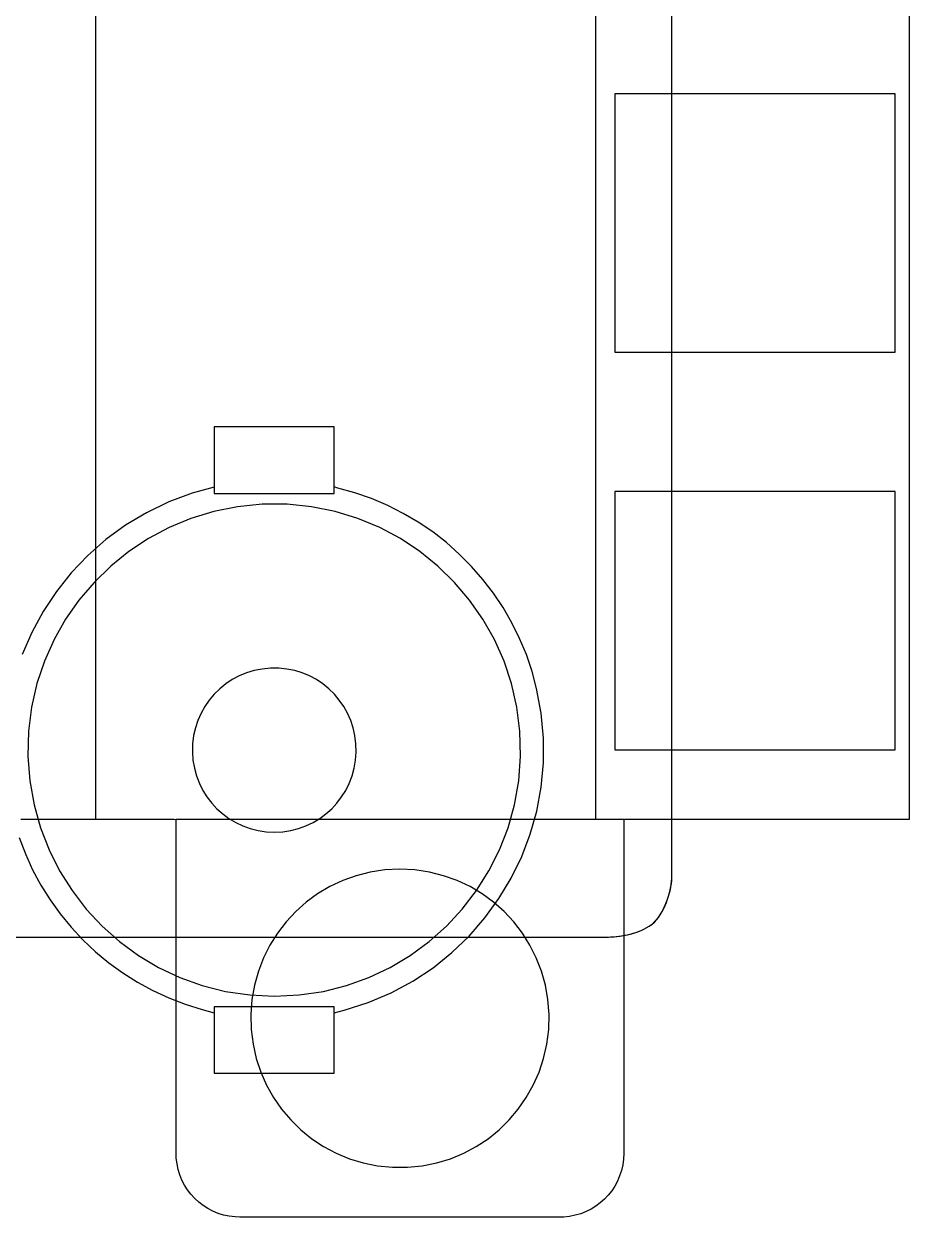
# Model space of a CAD drawing. Extents: x -11 to 35.7, y -8.8 to 26.3.
# Drawn here: x 20.886 to 21.331, y 8.602 to 9.202 of the extents above; entities that cross this region are included whole.
import ezdxf

# ---------------------------------------------------------------- set-up
doc = ezdxf.new("R2010")
doc.units = 0
doc.header["$MEASUREMENT"] = 0
for name, color, linetype in [('3_01___1__10-100BASE_T__A', 7, 'CONTINUOUS'), ('3_02___1__10-100BASE_T__EI', 7, 'CONTINUOUS'), ('3_03___1__100BASE_FX_MM_LC', 7, 'CONTINUOUS'), ('3_04___1__100BASE_FX_MM_LC', 7, 'CONTINUOUS'), ('3_05___2__10-100BASE_T__EI', 7, 'CONTINUOUS'), ('3_06___2__100BASE_FX_MM_LC', 7, 'CONTINUOUS'), ('3_07___1__10-100BASE_T___1', 7, 'CONTINUOUS'), ('3_08___1__10-100BASE_T___1', 7, 'CONTINUOUS'), ('3_09___2__10-100BASE_T___1', 7, 'CONTINUOUS'), ('3_10___2__100BASE_FX_MM_LC', 7, 'CONTINUOUS')]:
    doc.layers.add(name, color=color, linetype=linetype)

msp = doc.modelspace()

# ---------------------------------------------------------------- linework, layer by layer
at = {"layer": '3_01___1__10-100BASE_T__A'}
msp.add_lwpolyline([(20.87889, 8.74274), (20.91136, 8.74274), (20.94557, 8.74274), (20.98058, 8.74274), (21.01545, 8.74274), (21.04923, 8.74274), (21.081, 8.74274), (21.10982, 8.74274), (21.13474, 8.74274), (21.15483, 8.74274), (21.16914, 8.74274), (21.17675, 8.74274), (21.17844, 8.74275), (21.17985, 8.74278), (21.18126, 8.74284), (21.18269, 8.74295), (21.18413, 8.74308), (21.18557, 8.74326), (21.18701, 8.74348), (21.18844, 8.74374), (21.18987, 8.74404), (21.19128, 8.74439), (21.19267, 8.74479), (21.19404, 8.74523), (21.19538, 8.74573), (21.19668, 8.74628), (21.19796, 8.74688), (21.19919, 8.74754), (21.20038, 8.74826), (21.20149, 8.74902), (21.20245, 8.74981), (21.2034, 8.75076), (21.20431, 8.75182), (21.20519, 8.75301), (21.20604, 8.75429), (21.20685, 8.75567), (21.20761, 8.75711), (21.20832, 8.75862), (21.20897, 8.76017), (21.20957, 8.76175), (21.2101, 8.76335), (21.21057, 8.76496), (21.21096, 8.76656), (21.21127, 8.76813), (21.21151, 8.76967), (21.21165, 8.77116), (21.21171, 8.77258), (21.21171, 8.78102), (21.21171, 8.80823), (21.21171, 8.85202), (21.21171, 8.90991), (21.21171, 8.97947), (21.21171, 9.05823), (21.21171, 9.14373), (21.21171, 9.23354)], dxfattribs=at)
at = {"layer": '3_02___1__10-100BASE_T__EI'}
for points in [[(20.92202, 9.80191), (20.92202, 8.80191)], [(21.17357, 8.80191), (21.17357, 9.80191)], [(21.33101, 9.23006), (21.33101, 9.14675), (21.33101, 9.06752), (21.33101, 8.99458), (21.33101, 8.93016), (21.33101, 8.87648), (21.33101, 8.83573), (21.33101, 8.81015), (21.33101, 8.80191), (21.3295, 8.80191), (21.32554, 8.80191), (21.31945, 8.80191), (21.31153, 8.80191), (21.30212, 8.80191), (21.29152, 8.80191), (21.28006, 8.80191), (21.26805, 8.80191), (21.25582, 8.80191), (21.24367, 8.80191), (21.23193, 8.80191), (21.22092, 8.80191), (21.21095, 8.80191), (21.20234, 8.80191), (21.19541, 8.80191), (21.19048, 8.80191), (21.18786, 8.80191), (21.18751, 8.80151), (21.18751, 8.79844), (21.18751, 8.79266), (21.18751, 8.78455), (21.18751, 8.77447), (21.18751, 8.76279), (21.18751, 8.7499), (21.18751, 8.73615), (21.18751, 8.72193), (21.18751, 8.7076), (21.18751, 8.69355), (21.18751, 8.68013), (21.18751, 8.66772), (21.18751, 8.6567), (21.18751, 8.64743), (21.18751, 8.64029), (21.18751, 8.63565), (21.18751, 8.63389), (21.18739, 8.63109), (21.18701, 8.62818), (21.18636, 8.62535), (21.18548, 8.62263), (21.18436, 8.62002), (21.18303, 8.61754), (21.18149, 8.6152), (21.17975, 8.613), (21.17783, 8.61096), (21.17575, 8.6091), (21.1735, 8.60743), (21.17111, 8.60595), (21.16859, 8.60468), (21.16594, 8.60364), (21.16319, 8.60282), (21.16034, 8.60226), (21.1574, 8.60196), (21.15531, 8.6019), (21.15273, 8.6019), (21.14749, 8.6019), (21.13998, 8.6019), (21.13054, 8.6019), (21.11952, 8.6019), (21.10729, 8.6019), (21.0942, 8.6019), (21.08061, 8.6019), (21.06688, 8.6019), (21.05336, 8.6019), (21.0404, 8.6019), (21.02838, 8.6019), (21.01763, 8.6019), (21.00852, 8.6019), (21.0014, 8.6019), (20.99664, 8.6019), (20.99459, 8.6019), (20.9921, 8.60199), (20.98918, 8.60235), (20.98634, 8.60296), (20.9836, 8.60381), (20.98098, 8.6049), (20.97848, 8.60621), (20.97611, 8.60773), (20.97389, 8.60944), (20.97183, 8.61133), (20.96995, 8.6134), (20.96825, 8.61562), (20.96675, 8.618), (20.96545, 8.6205), (20.96438, 8.62314), (20.96354, 8.62588), (20.96294, 8.62872), (20.9626, 8.63164), (20.96252, 8.63399), (20.96252, 8.63632), (20.96252, 8.64145), (20.96252, 8.64902), (20.96252, 8.65864), (20.96252, 8.66995), (20.96252, 8.68258), (20.96252, 8.69614), (20.96252, 8.71028), (20.96252, 8.72462), (20.96252, 8.73878), (20.96252, 8.75239), (20.96252, 8.76509), (20.96252, 8.77649), (20.96252, 8.78623), (20.96252, 8.79393), (20.96252, 8.79923), (20.96252, 8.80175), (20.96145, 8.80191), (20.95629, 8.80191), (20.94735, 8.80191), (20.93517, 8.80191), (20.92027, 8.80191), (20.90319, 8.80191), (20.88447, 8.80191)], [(21.32393, 9.03691), (21.32393, 9.1669), (21.18309, 9.1669), (21.18309, 9.03691), (21.32393, 9.03691)], [(21.32393, 8.8369), (21.32393, 8.96689), (21.18309, 8.96689), (21.18309, 8.8369), (21.32393, 8.8369)], [(21.18751, 8.80191), (20.96252, 8.80191)]]:
    msp.add_lwpolyline(points, dxfattribs=at)
msp.add_lwpolyline([(21.07502, 8.7769), (21.06747, 8.77652), (21.06013, 8.77542), (21.05304, 8.77362), (21.04624, 8.77118), (21.03976, 8.76811), (21.03364, 8.76446), (21.02791, 8.76026), (21.02261, 8.75555), (21.01778, 8.75037), (21.01345, 8.74474), (21.00966, 8.73872), (21.00644, 8.73232), (21.00384, 8.7256), (21.00188, 8.71858), (21.0006, 8.7113), (21.00004, 8.7038), (21.00023, 8.69621), (21.00115, 8.68881), (21.00277, 8.68166), (21.00506, 8.67478), (21.00798, 8.66822), (21.01149, 8.662), (21.01555, 8.65618), (21.02014, 8.65077), (21.02521, 8.64582), (21.03072, 8.64136), (21.03665, 8.63743), (21.04296, 8.63406), (21.0496, 8.6313), (21.05655, 8.62918), (21.06377, 8.62772), (21.07122, 8.62698), (21.07882, 8.62698), (21.08627, 8.62772), (21.09349, 8.62918), (21.10044, 8.6313), (21.10708, 8.63406), (21.11339, 8.63743), (21.11932, 8.64136), (21.12483, 8.64582), (21.1299, 8.65077), (21.13449, 8.65618), (21.13855, 8.662), (21.14206, 8.66822), (21.14498, 8.67478), (21.14726, 8.68166), (21.14889, 8.68881), (21.14981, 8.69621), (21.15, 8.7038), (21.14944, 8.7113), (21.14816, 8.71858), (21.1462, 8.7256), (21.14359, 8.73232), (21.14038, 8.73872), (21.13659, 8.74474), (21.13226, 8.75037), (21.12743, 8.75555), (21.12213, 8.76026), (21.1164, 8.76446), (21.11028, 8.76811), (21.1038, 8.77118), (21.097, 8.77362), (21.08991, 8.77542), (21.08257, 8.77652)], close=True, dxfattribs=at)
at = {"layer": '3_03___1__100BASE_FX_MM_LC'}
msp.add_lwpolyline([(20.86963, 8.74274), (20.9014, 8.74274), (20.93518, 8.74274), (20.97005, 8.74274), (21.00506, 8.74274), (21.03927, 8.74274), (21.07174, 8.74274), (21.10154, 8.74274), (21.12773, 8.74274), (21.14936, 8.74274), (21.16551, 8.74274), (21.17523, 8.74274), (21.17802, 8.74274), (21.17942, 8.74277), (21.18084, 8.74282), (21.18226, 8.74291), (21.1837, 8.74304), (21.18514, 8.7432), (21.18658, 8.74341), (21.18802, 8.74365), (21.18944, 8.74394), (21.19086, 8.74428), (21.19225, 8.74466), (21.19363, 8.74509), (21.19498, 8.74557), (21.1963, 8.74611), (21.19758, 8.74669), (21.19882, 8.74734), (21.20003, 8.74804), (21.20118, 8.7488), (21.20217, 8.74956), (21.20312, 8.75046), (21.20404, 8.75149), (21.20493, 8.75264), (21.20579, 8.7539), (21.20661, 8.75525), (21.20738, 8.75667), (21.20811, 8.75816), (21.20878, 8.7597), (21.2094, 8.76128), (21.20995, 8.76287), (21.21043, 8.76448), (21.21085, 8.76608), (21.21119, 8.76766), (21.21145, 8.76921), (21.21162, 8.77072), (21.2117, 8.77216), (21.21171, 8.77645), (21.21171, 8.79822), (21.21171, 8.83729), (21.21171, 8.89121), (21.21171, 8.95752), (21.21171, 9.03378), (21.21171, 9.11752), (21.21171, 9.20629)], dxfattribs=at)
at = {"layer": '3_04___1__100BASE_FX_MM_LC'}
for points in [[(20.92202, 9.80191), (20.92202, 8.80191)], [(21.17357, 8.80191), (21.17357, 9.80191)], [(21.33101, 9.23006), (21.33101, 9.14675), (21.33101, 9.06752), (21.33101, 8.99458), (21.33101, 8.93016), (21.33101, 8.87648), (21.33101, 8.83573), (21.33101, 8.81015), (21.33101, 8.80191), (21.3295, 8.80191), (21.32554, 8.80191), (21.31945, 8.80191), (21.31153, 8.80191), (21.30212, 8.80191), (21.29152, 8.80191), (21.28006, 8.80191), (21.26805, 8.80191), (21.25582, 8.80191), (21.24367, 8.80191), (21.23193, 8.80191), (21.22092, 8.80191), (21.21095, 8.80191), (21.20234, 8.80191), (21.19541, 8.80191), (21.19048, 8.80191), (21.18786, 8.80191), (21.18751, 8.80151), (21.18751, 8.79844), (21.18751, 8.79266), (21.18751, 8.78455), (21.18751, 8.77447), (21.18751, 8.76279), (21.18751, 8.7499), (21.18751, 8.73615), (21.18751, 8.72193), (21.18751, 8.7076), (21.18751, 8.69355), (21.18751, 8.68013), (21.18751, 8.66772), (21.18751, 8.6567), (21.18751, 8.64743), (21.18751, 8.64029), (21.18751, 8.63565), (21.18751, 8.63389), (21.18739, 8.63109), (21.18701, 8.62818), (21.18636, 8.62535), (21.18548, 8.62263), (21.18436, 8.62002), (21.18303, 8.61754), (21.18149, 8.6152), (21.17975, 8.613), (21.17783, 8.61096), (21.17575, 8.6091), (21.1735, 8.60743), (21.17111, 8.60595), (21.16859, 8.60468), (21.16594, 8.60364), (21.16319, 8.60282), (21.16034, 8.60226), (21.1574, 8.60196), (21.15531, 8.6019), (21.15273, 8.6019), (21.14749, 8.6019), (21.13998, 8.6019), (21.13054, 8.6019), (21.11952, 8.6019), (21.10729, 8.6019), (21.0942, 8.6019), (21.08061, 8.6019), (21.06688, 8.6019), (21.05336, 8.6019), (21.0404, 8.6019), (21.02838, 8.6019), (21.01763, 8.6019), (21.00852, 8.6019), (21.0014, 8.6019), (20.99664, 8.6019), (20.99459, 8.6019), (20.9921, 8.60199), (20.98918, 8.60235), (20.98634, 8.60296), (20.9836, 8.60381), (20.98098, 8.6049), (20.97848, 8.60621), (20.97611, 8.60773), (20.97389, 8.60944), (20.97183, 8.61133), (20.96995, 8.6134), (20.96825, 8.61562), (20.96675, 8.618), (20.96545, 8.6205), (20.96438, 8.62314), (20.96354, 8.62588), (20.96294, 8.62872), (20.9626, 8.63164), (20.96252, 8.63399), (20.96252, 8.63632), (20.96252, 8.64145), (20.96252, 8.64902), (20.96252, 8.65864), (20.96252, 8.66995), (20.96252, 8.68258), (20.96252, 8.69614), (20.96252, 8.71028), (20.96252, 8.72462), (20.96252, 8.73878), (20.96252, 8.75239), (20.96252, 8.76509), (20.96252, 8.77649), (20.96252, 8.78623), (20.96252, 8.79393), (20.96252, 8.79923), (20.96252, 8.80175), (20.96145, 8.80191), (20.95629, 8.80191), (20.94735, 8.80191), (20.93517, 8.80191), (20.92027, 8.80191), (20.90319, 8.80191), (20.88447, 8.80191)], [(21.32393, 9.03691), (21.32393, 9.1669), (21.18309, 9.1669), (21.18309, 9.03691), (21.32393, 9.03691)], [(21.32393, 8.8369), (21.32393, 8.96689), (21.18309, 8.96689), (21.18309, 8.8369), (21.32393, 8.8369)], [(21.18751, 8.80191), (20.96252, 8.80191)]]:
    msp.add_lwpolyline(points, dxfattribs=at)
msp.add_lwpolyline([(21.07502, 8.7769), (21.06747, 8.77652), (21.06013, 8.77542), (21.05304, 8.77362), (21.04624, 8.77118), (21.03976, 8.76811), (21.03364, 8.76446), (21.02791, 8.76026), (21.02261, 8.75555), (21.01778, 8.75037), (21.01345, 8.74474), (21.00966, 8.73872), (21.00644, 8.73232), (21.00384, 8.7256), (21.00188, 8.71858), (21.0006, 8.7113), (21.00004, 8.7038), (21.00023, 8.69621), (21.00115, 8.68881), (21.00277, 8.68166), (21.00506, 8.67478), (21.00798, 8.66822), (21.01149, 8.662), (21.01555, 8.65618), (21.02014, 8.65077), (21.02521, 8.64582), (21.03072, 8.64136), (21.03665, 8.63743), (21.04296, 8.63406), (21.0496, 8.6313), (21.05655, 8.62918), (21.06377, 8.62772), (21.07122, 8.62698), (21.07882, 8.62698), (21.08627, 8.62772), (21.09349, 8.62918), (21.10044, 8.6313), (21.10708, 8.63406), (21.11339, 8.63743), (21.11932, 8.64136), (21.12483, 8.64582), (21.1299, 8.65077), (21.13449, 8.65618), (21.13855, 8.662), (21.14206, 8.66822), (21.14498, 8.67478), (21.14726, 8.68166), (21.14889, 8.68881), (21.14981, 8.69621), (21.15, 8.7038), (21.14944, 8.7113), (21.14816, 8.71858), (21.1462, 8.7256), (21.14359, 8.73232), (21.14038, 8.73872), (21.13659, 8.74474), (21.13226, 8.75037), (21.12743, 8.75555), (21.12213, 8.76026), (21.1164, 8.76446), (21.11028, 8.76811), (21.1038, 8.77118), (21.097, 8.77362), (21.08991, 8.77542), (21.08257, 8.77652)], close=True, dxfattribs=at)
at = {"layer": '3_05___2__10-100BASE_T__EI'}
for points in [[(20.92202, 9.80191), (20.92202, 8.80191)], [(21.17357, 8.80191), (21.17357, 9.80191)], [(21.33101, 9.23006), (21.33101, 9.14675), (21.33101, 9.06752), (21.33101, 8.99458), (21.33101, 8.93016), (21.33101, 8.87648), (21.33101, 8.83573), (21.33101, 8.81015), (21.33101, 8.80191), (21.3295, 8.80191), (21.32554, 8.80191), (21.31945, 8.80191), (21.31153, 8.80191), (21.30212, 8.80191), (21.29152, 8.80191), (21.28006, 8.80191), (21.26805, 8.80191), (21.25582, 8.80191), (21.24367, 8.80191), (21.23193, 8.80191), (21.22092, 8.80191), (21.21095, 8.80191), (21.20234, 8.80191), (21.19541, 8.80191), (21.19048, 8.80191), (21.18786, 8.80191), (21.18751, 8.80151), (21.18751, 8.79844), (21.18751, 8.79266), (21.18751, 8.78455), (21.18751, 8.77447), (21.18751, 8.76279), (21.18751, 8.7499), (21.18751, 8.73615), (21.18751, 8.72193), (21.18751, 8.7076), (21.18751, 8.69355), (21.18751, 8.68013), (21.18751, 8.66772), (21.18751, 8.6567), (21.18751, 8.64743), (21.18751, 8.64029), (21.18751, 8.63565), (21.18751, 8.63389), (21.18739, 8.63109), (21.18701, 8.62818), (21.18636, 8.62535), (21.18548, 8.62263), (21.18436, 8.62002), (21.18303, 8.61754), (21.18149, 8.6152), (21.17975, 8.613), (21.17783, 8.61096), (21.17575, 8.6091), (21.1735, 8.60743), (21.17111, 8.60595), (21.16859, 8.60468), (21.16594, 8.60364), (21.16319, 8.60282), (21.16034, 8.60226), (21.1574, 8.60196), (21.15531, 8.6019), (21.15273, 8.6019), (21.14749, 8.6019), (21.13998, 8.6019), (21.13054, 8.6019), (21.11952, 8.6019), (21.10729, 8.6019), (21.0942, 8.6019), (21.08061, 8.6019), (21.06688, 8.6019), (21.05336, 8.6019), (21.0404, 8.6019), (21.02838, 8.6019), (21.01763, 8.6019), (21.00852, 8.6019), (21.0014, 8.6019), (20.99664, 8.6019), (20.99459, 8.6019), (20.9921, 8.60199), (20.98918, 8.60235), (20.98634, 8.60296), (20.9836, 8.60381), (20.98098, 8.6049), (20.97848, 8.60621), (20.97611, 8.60773), (20.97389, 8.60944), (20.97183, 8.61133), (20.96995, 8.6134), (20.96825, 8.61562), (20.96675, 8.618), (20.96545, 8.6205), (20.96438, 8.62314), (20.96354, 8.62588), (20.96294, 8.62872), (20.9626, 8.63164), (20.96252, 8.63399), (20.96252, 8.63632), (20.96252, 8.64145), (20.96252, 8.64902), (20.96252, 8.65864), (20.96252, 8.66995), (20.96252, 8.68258), (20.96252, 8.69614), (20.96252, 8.71028), (20.96252, 8.72462), (20.96252, 8.73878), (20.96252, 8.75239), (20.96252, 8.76509), (20.96252, 8.77649), (20.96252, 8.78623), (20.96252, 8.79393), (20.96252, 8.79923), (20.96252, 8.80175), (20.96145, 8.80191), (20.95629, 8.80191), (20.94735, 8.80191), (20.93517, 8.80191), (20.92027, 8.80191), (20.90319, 8.80191), (20.88447, 8.80191)], [(21.32393, 9.03691), (21.32393, 9.1669), (21.18309, 9.1669), (21.18309, 9.03691), (21.32393, 9.03691)], [(21.32393, 8.8369), (21.32393, 8.96689), (21.18309, 8.96689), (21.18309, 8.8369), (21.32393, 8.8369)], [(21.18751, 8.80191), (20.96252, 8.80191)]]:
    msp.add_lwpolyline(points, dxfattribs=at)
msp.add_lwpolyline([(21.07502, 8.7769), (21.06747, 8.77652), (21.06013, 8.77542), (21.05304, 8.77362), (21.04624, 8.77118), (21.03976, 8.76811), (21.03364, 8.76446), (21.02791, 8.76026), (21.02261, 8.75555), (21.01778, 8.75037), (21.01345, 8.74474), (21.00966, 8.73872), (21.00644, 8.73232), (21.00384, 8.7256), (21.00188, 8.71858), (21.0006, 8.7113), (21.00004, 8.7038), (21.00023, 8.69621), (21.00115, 8.68881), (21.00277, 8.68166), (21.00506, 8.67478), (21.00798, 8.66822), (21.01149, 8.662), (21.01555, 8.65618), (21.02014, 8.65077), (21.02521, 8.64582), (21.03072, 8.64136), (21.03665, 8.63743), (21.04296, 8.63406), (21.0496, 8.6313), (21.05655, 8.62918), (21.06377, 8.62772), (21.07122, 8.62698), (21.07882, 8.62698), (21.08627, 8.62772), (21.09349, 8.62918), (21.10044, 8.6313), (21.10708, 8.63406), (21.11339, 8.63743), (21.11932, 8.64136), (21.12483, 8.64582), (21.1299, 8.65077), (21.13449, 8.65618), (21.13855, 8.662), (21.14206, 8.66822), (21.14498, 8.67478), (21.14726, 8.68166), (21.14889, 8.68881), (21.14981, 8.69621), (21.15, 8.7038), (21.14944, 8.7113), (21.14816, 8.71858), (21.1462, 8.7256), (21.14359, 8.73232), (21.14038, 8.73872), (21.13659, 8.74474), (21.13226, 8.75037), (21.12743, 8.75555), (21.12213, 8.76026), (21.1164, 8.76446), (21.11028, 8.76811), (21.1038, 8.77118), (21.097, 8.77362), (21.08991, 8.77542), (21.08257, 8.77652)], close=True, dxfattribs=at)
at = {"layer": '3_06___2__100BASE_FX_MM_LC'}
for points in [[(20.92202, 9.80191), (20.92202, 8.80191)], [(21.17357, 8.80191), (21.17357, 9.80191)], [(21.33101, 9.23006), (21.33101, 9.14675), (21.33101, 9.06752), (21.33101, 8.99458), (21.33101, 8.93016), (21.33101, 8.87648), (21.33101, 8.83573), (21.33101, 8.81015), (21.33101, 8.80191), (21.3295, 8.80191), (21.32554, 8.80191), (21.31945, 8.80191), (21.31153, 8.80191), (21.30212, 8.80191), (21.29152, 8.80191), (21.28006, 8.80191), (21.26805, 8.80191), (21.25582, 8.80191), (21.24367, 8.80191), (21.23193, 8.80191), (21.22092, 8.80191), (21.21095, 8.80191), (21.20234, 8.80191), (21.19541, 8.80191), (21.19048, 8.80191), (21.18786, 8.80191), (21.18751, 8.80151), (21.18751, 8.79844), (21.18751, 8.79266), (21.18751, 8.78455), (21.18751, 8.77447), (21.18751, 8.76279), (21.18751, 8.7499), (21.18751, 8.73615), (21.18751, 8.72193), (21.18751, 8.7076), (21.18751, 8.69355), (21.18751, 8.68013), (21.18751, 8.66772), (21.18751, 8.6567), (21.18751, 8.64743), (21.18751, 8.64029), (21.18751, 8.63565), (21.18751, 8.63389), (21.18739, 8.63109), (21.18701, 8.62818), (21.18636, 8.62535), (21.18548, 8.62263), (21.18436, 8.62002), (21.18303, 8.61754), (21.18149, 8.6152), (21.17975, 8.613), (21.17783, 8.61096), (21.17575, 8.6091), (21.1735, 8.60743), (21.17111, 8.60595), (21.16859, 8.60468), (21.16594, 8.60364), (21.16319, 8.60282), (21.16034, 8.60226), (21.1574, 8.60196), (21.15531, 8.6019), (21.15273, 8.6019), (21.14749, 8.6019), (21.13998, 8.6019), (21.13054, 8.6019), (21.11952, 8.6019), (21.10729, 8.6019), (21.0942, 8.6019), (21.08061, 8.6019), (21.06688, 8.6019), (21.05336, 8.6019), (21.0404, 8.6019), (21.02838, 8.6019), (21.01763, 8.6019), (21.00852, 8.6019), (21.0014, 8.6019), (20.99664, 8.6019), (20.99459, 8.6019), (20.9921, 8.60199), (20.98918, 8.60235), (20.98634, 8.60296), (20.9836, 8.60381), (20.98098, 8.6049), (20.97848, 8.60621), (20.97611, 8.60773), (20.97389, 8.60944), (20.97183, 8.61133), (20.96995, 8.6134), (20.96825, 8.61562), (20.96675, 8.618), (20.96545, 8.6205), (20.96438, 8.62314), (20.96354, 8.62588), (20.96294, 8.62872), (20.9626, 8.63164), (20.96252, 8.63399), (20.96252, 8.63632), (20.96252, 8.64145), (20.96252, 8.64902), (20.96252, 8.65864), (20.96252, 8.66995), (20.96252, 8.68258), (20.96252, 8.69614), (20.96252, 8.71028), (20.96252, 8.72462), (20.96252, 8.73878), (20.96252, 8.75239), (20.96252, 8.76509), (20.96252, 8.77649), (20.96252, 8.78623), (20.96252, 8.79393), (20.96252, 8.79923), (20.96252, 8.80175), (20.96145, 8.80191), (20.95629, 8.80191), (20.94735, 8.80191), (20.93517, 8.80191), (20.92027, 8.80191), (20.90319, 8.80191), (20.88447, 8.80191)], [(21.32393, 9.03691), (21.32393, 9.1669), (21.18309, 9.1669), (21.18309, 9.03691), (21.32393, 9.03691)], [(21.32393, 8.8369), (21.32393, 8.96689), (21.18309, 8.96689), (21.18309, 8.8369), (21.32393, 8.8369)], [(21.18751, 8.80191), (20.96252, 8.80191)]]:
    msp.add_lwpolyline(points, dxfattribs=at)
msp.add_lwpolyline([(21.07502, 8.7769), (21.06747, 8.77652), (21.06013, 8.77542), (21.05304, 8.77362), (21.04624, 8.77118), (21.03976, 8.76811), (21.03364, 8.76446), (21.02791, 8.76026), (21.02261, 8.75555), (21.01778, 8.75037), (21.01345, 8.74474), (21.00966, 8.73872), (21.00644, 8.73232), (21.00384, 8.7256), (21.00188, 8.71858), (21.0006, 8.7113), (21.00004, 8.7038), (21.00023, 8.69621), (21.00115, 8.68881), (21.00277, 8.68166), (21.00506, 8.67478), (21.00798, 8.66822), (21.01149, 8.662), (21.01555, 8.65618), (21.02014, 8.65077), (21.02521, 8.64582), (21.03072, 8.64136), (21.03665, 8.63743), (21.04296, 8.63406), (21.0496, 8.6313), (21.05655, 8.62918), (21.06377, 8.62772), (21.07122, 8.62698), (21.07882, 8.62698), (21.08627, 8.62772), (21.09349, 8.62918), (21.10044, 8.6313), (21.10708, 8.63406), (21.11339, 8.63743), (21.11932, 8.64136), (21.12483, 8.64582), (21.1299, 8.65077), (21.13449, 8.65618), (21.13855, 8.662), (21.14206, 8.66822), (21.14498, 8.67478), (21.14726, 8.68166), (21.14889, 8.68881), (21.14981, 8.69621), (21.15, 8.7038), (21.14944, 8.7113), (21.14816, 8.71858), (21.1462, 8.7256), (21.14359, 8.73232), (21.14038, 8.73872), (21.13659, 8.74474), (21.13226, 8.75037), (21.12743, 8.75555), (21.12213, 8.76026), (21.1164, 8.76446), (21.11028, 8.76811), (21.1038, 8.77118), (21.097, 8.77362), (21.08991, 8.77542), (21.08257, 8.77652)], close=True, dxfattribs=at)
at = {"layer": '3_07___1__10-100BASE_T___1'}
for points in [[(20.88358, 8.79291), (20.88671, 8.78462), (20.89036, 8.7766), (20.8945, 8.76887), (20.89913, 8.76146), (20.90421, 8.75438), (20.90972, 8.74766), (20.91566, 8.74131), (20.92199, 8.73535), (20.92869, 8.72981), (20.93575, 8.72469), (20.94313, 8.72003), (20.95084, 8.71584), (20.95883, 8.71214), (20.96709, 8.70894), (20.97561, 8.70628), (20.9817, 8.70471), (20.9817, 8.70425), (20.9817, 8.70327), (20.9817, 8.70183), (20.9817, 8.70002), (20.9817, 8.69791), (20.9817, 8.69555), (20.9817, 8.69303), (20.9817, 8.69042), (20.9817, 8.68778), (20.9817, 8.68518), (20.9817, 8.68271), (20.9817, 8.68042), (20.9817, 8.67838), (20.9817, 8.67668), (20.9817, 8.67538), (20.9817, 8.67454), (20.9817, 8.67425), (20.98228, 8.67425), (20.98393, 8.67425), (20.98651, 8.67425), (20.98988, 8.67425), (20.9939, 8.67425), (20.99842, 8.67425), (21.00332, 8.67425), (21.00845, 8.67425), (21.01367, 8.67425), (21.01884, 8.67425), (21.02382, 8.67425), (21.02847, 8.67425), (21.03266, 8.67425), (21.03624, 8.67425), (21.03907, 8.67425), (21.04101, 8.67425), (21.04192, 8.67425), (21.04198, 8.67439), (21.04198, 8.67507), (21.04198, 8.67624), (21.04198, 8.67784), (21.04198, 8.67978), (21.04198, 8.682), (21.04198, 8.68443), (21.04198, 8.68699), (21.04198, 8.68963), (21.04198, 8.69226), (21.04198, 8.69481), (21.04198, 8.69722), (21.04198, 8.69942), (21.04198, 8.70133), (21.04198, 8.70288), (21.04198, 8.704), (21.04198, 8.70463), (21.04698, 8.70598), (21.05908, 8.70983), (21.07059, 8.71471), (21.08146, 8.72056), (21.09165, 8.72731), (21.10112, 8.73491), (21.10983, 8.74327), (21.11774, 8.75235), (21.1248, 8.76208), (21.13098, 8.77238), (21.13624, 8.78321), (21.14052, 8.79449), (21.14381, 8.80615), (21.14604, 8.81815), (21.14718, 8.8304), (21.14719, 8.84285), (21.14603, 8.85544), (21.14375, 8.8677), (21.14144, 8.87638), (21.13858, 8.88481), (21.13519, 8.89298), (21.13129, 8.90087), (21.1269, 8.90846), (21.12205, 8.91572), (21.11674, 8.92263), (21.11102, 8.92919), (21.10488, 8.93536), (21.09837, 8.94113), (21.09149, 8.94648), (21.08426, 8.95138), (21.07672, 8.95582), (21.06887, 8.95978), (21.06074, 8.96324), (21.05236, 8.96617), (21.04373, 8.96857), (21.04198, 8.96917), (21.04198, 8.9699), (21.04198, 8.9711), (21.04198, 8.97272), (21.04198, 8.97468), (21.04198, 8.97691), (21.04198, 8.97934), (21.04198, 8.9819), (21.04198, 8.98452), (21.04198, 8.98713), (21.04198, 8.98966), (21.04198, 8.99204), (21.04198, 8.9942), (21.04198, 8.99606), (21.04198, 8.99757), (21.04198, 8.99864), (21.04198, 8.99921), (21.04183, 8.99928), (21.0407, 8.99928), (21.03857, 8.99928), (21.03558, 8.99928), (21.03187, 8.99928), (21.02758, 8.99928), (21.02285, 8.99928), (21.01782, 8.99928), (21.01262, 8.99928), (21.00741, 8.99928), (21.00232, 8.99928), (20.99749, 8.99928), (20.99305, 8.99928), (20.98915, 8.99928), (20.98593, 8.99928), (20.98352, 8.99928), (20.98208, 8.99928), (20.9817, 8.99927), (20.9817, 8.99886), (20.9817, 8.99794), (20.9817, 8.99655), (20.9817, 8.99479), (20.9817, 8.99271), (20.9817, 8.9904), (20.9817, 8.9879), (20.9817, 8.98531), (20.9817, 8.98269), (20.9817, 8.9801), (20.9817, 8.97763), (20.9817, 8.97533), (20.9817, 8.97328), (20.9817, 8.97155), (20.9817, 8.97021), (20.9817, 8.96933), (20.9817, 8.96898), (20.97058, 8.96595), (20.95877, 8.96157), (20.94757, 8.95619), (20.93704, 8.94987), (20.9272, 8.94268), (20.9181, 8.93468), (20.90979, 8.92593), (20.90229, 8.91651), (20.89566, 8.90647), (20.88994, 8.89588), (20.88516, 8.88481)], [(21.04198, 8.96589), (21.04198, 8.99928), (20.9817, 8.99928), (20.9817, 8.96589), (21.04198, 8.96589)], [(21.04198, 8.67425), (21.04198, 8.70767), (20.9817, 8.70767), (20.9817, 8.67425), (21.04198, 8.67425)]]:
    msp.add_lwpolyline(points, dxfattribs=at)
for points in [[(21.012, 8.71301), (21.02444, 8.71363), (21.03653, 8.71545), (21.04822, 8.71842), (21.05943, 8.72246), (21.07011, 8.72753), (21.08021, 8.73356), (21.08966, 8.74049), (21.0984, 8.74827), (21.10637, 8.75683), (21.11351, 8.76612), (21.11977, 8.77607), (21.12508, 8.78663), (21.12939, 8.79773), (21.13262, 8.80932), (21.13474, 8.82134), (21.13566, 8.83373), (21.13535, 8.84623), (21.13382, 8.85841), (21.13114, 8.8702), (21.12736, 8.88153), (21.12255, 8.89235), (21.11676, 8.90259), (21.11005, 8.91221), (21.10248, 8.92113), (21.09412, 8.9293), (21.08502, 8.93665), (21.07524, 8.94314), (21.06484, 8.94869), (21.05389, 8.95325), (21.04243, 8.95676), (21.03054, 8.95916), (21.01826, 8.96039), (21.00571, 8.96039), (20.99339, 8.95916), (20.98145, 8.95676), (20.96995, 8.95325), (20.95896, 8.94869), (20.94854, 8.94314), (20.93873, 8.93665), (20.92961, 8.9293), (20.92123, 8.92113), (20.91366, 8.91221), (20.90694, 8.90259), (20.90114, 8.89235), (20.89632, 8.88153), (20.89254, 8.8702), (20.88986, 8.85841), (20.88833, 8.84623), (20.88802, 8.83373), (20.88895, 8.82134), (20.89106, 8.80932), (20.8943, 8.79773), (20.89861, 8.78663), (20.90392, 8.77607), (20.91019, 8.76612), (20.91734, 8.75683), (20.92533, 8.74827), (20.93408, 8.74049), (20.94355, 8.73356), (20.95368, 8.72753), (20.96439, 8.72246), (20.97564, 8.71842), (20.98737, 8.71545), (20.99951, 8.71363)], [(21.012, 8.79553), (21.01615, 8.79574), (21.02018, 8.79634), (21.02406, 8.79733), (21.02779, 8.79867), (21.03133, 8.80036), (21.03468, 8.80237), (21.03781, 8.80467), (21.0407, 8.80726), (21.04334, 8.81012), (21.0457, 8.81321), (21.04777, 8.81654), (21.04952, 8.82006), (21.05094, 8.82377), (21.05201, 8.82765), (21.0527, 8.83167), (21.05301, 8.83582), (21.0529, 8.83999), (21.0524, 8.84405), (21.05152, 8.84798), (21.05027, 8.85175), (21.04868, 8.85535), (21.04677, 8.85876), (21.04455, 8.86196), (21.04205, 8.86492), (21.03929, 8.86764), (21.03627, 8.87009), (21.03303, 8.87224), (21.02958, 8.87409), (21.02595, 8.8756), (21.02214, 8.87677), (21.01818, 8.87756), (21.01409, 8.87797), (21.00989, 8.87797), (21.00574, 8.87756), (21.00174, 8.87677), (20.99789, 8.8756), (20.99422, 8.87409), (20.99074, 8.87224), (20.98748, 8.87009), (20.98445, 8.86764), (20.98166, 8.86492), (20.97915, 8.86196), (20.97692, 8.85876), (20.97501, 8.85535), (20.97341, 8.85175), (20.97217, 8.84798), (20.97128, 8.84405), (20.97078, 8.83999), (20.97068, 8.83582), (20.97098, 8.83167), (20.97168, 8.82765), (20.97275, 8.82377), (20.97417, 8.82006), (20.97593, 8.81654), (20.978, 8.81321), (20.98037, 8.81012), (20.98302, 8.80726), (20.98593, 8.80467), (20.98908, 8.80237), (20.99246, 8.80036), (20.99603, 8.79867), (20.9998, 8.79733), (21.00372, 8.79634), (21.0078, 8.79574)]]:
    msp.add_lwpolyline(points, close=True, dxfattribs=at)
at = {"layer": '3_08___1__10-100BASE_T___1'}
for points in [[(20.88358, 8.79291), (20.88671, 8.78462), (20.89036, 8.7766), (20.8945, 8.76887), (20.89913, 8.76146), (20.90421, 8.75438), (20.90972, 8.74766), (20.91566, 8.74131), (20.92199, 8.73535), (20.92869, 8.72981), (20.93575, 8.72469), (20.94313, 8.72003), (20.95084, 8.71584), (20.95883, 8.71214), (20.96709, 8.70894), (20.97561, 8.70628), (20.9817, 8.70471), (20.9817, 8.70425), (20.9817, 8.70327), (20.9817, 8.70183), (20.9817, 8.70002), (20.9817, 8.69791), (20.9817, 8.69555), (20.9817, 8.69303), (20.9817, 8.69042), (20.9817, 8.68778), (20.9817, 8.68518), (20.9817, 8.68271), (20.9817, 8.68042), (20.9817, 8.67838), (20.9817, 8.67668), (20.9817, 8.67538), (20.9817, 8.67454), (20.9817, 8.67425), (20.98228, 8.67425), (20.98393, 8.67425), (20.98651, 8.67425), (20.98988, 8.67425), (20.9939, 8.67425), (20.99842, 8.67425), (21.00332, 8.67425), (21.00845, 8.67425), (21.01367, 8.67425), (21.01884, 8.67425), (21.02382, 8.67425), (21.02847, 8.67425), (21.03266, 8.67425), (21.03624, 8.67425), (21.03907, 8.67425), (21.04101, 8.67425), (21.04192, 8.67425), (21.04198, 8.67439), (21.04198, 8.67507), (21.04198, 8.67624), (21.04198, 8.67784), (21.04198, 8.67978), (21.04198, 8.682), (21.04198, 8.68443), (21.04198, 8.68699), (21.04198, 8.68963), (21.04198, 8.69226), (21.04198, 8.69481), (21.04198, 8.69722), (21.04198, 8.69942), (21.04198, 8.70133), (21.04198, 8.70288), (21.04198, 8.704), (21.04198, 8.70463), (21.04698, 8.70598), (21.05908, 8.70983), (21.07059, 8.71471), (21.08146, 8.72056), (21.09165, 8.72731), (21.10112, 8.73491), (21.10983, 8.74327), (21.11774, 8.75235), (21.1248, 8.76208), (21.13098, 8.77238), (21.13624, 8.78321), (21.14052, 8.79449), (21.14381, 8.80615), (21.14604, 8.81815), (21.14718, 8.8304), (21.14719, 8.84285), (21.14603, 8.85544), (21.14375, 8.8677), (21.14144, 8.87638), (21.13858, 8.88481), (21.13519, 8.89298), (21.13129, 8.90087), (21.1269, 8.90846), (21.12205, 8.91572), (21.11674, 8.92263), (21.11102, 8.92919), (21.10488, 8.93536), (21.09837, 8.94113), (21.09149, 8.94648), (21.08426, 8.95138), (21.07672, 8.95582), (21.06887, 8.95978), (21.06074, 8.96324), (21.05236, 8.96617), (21.04373, 8.96857), (21.04198, 8.96917), (21.04198, 8.9699), (21.04198, 8.9711), (21.04198, 8.97272), (21.04198, 8.97468), (21.04198, 8.97691), (21.04198, 8.97934), (21.04198, 8.9819), (21.04198, 8.98452), (21.04198, 8.98713), (21.04198, 8.98966), (21.04198, 8.99204), (21.04198, 8.9942), (21.04198, 8.99606), (21.04198, 8.99757), (21.04198, 8.99864), (21.04198, 8.99921), (21.04183, 8.99928), (21.0407, 8.99928), (21.03857, 8.99928), (21.03558, 8.99928), (21.03187, 8.99928), (21.02758, 8.99928), (21.02285, 8.99928), (21.01782, 8.99928), (21.01262, 8.99928), (21.00741, 8.99928), (21.00232, 8.99928), (20.99749, 8.99928), (20.99305, 8.99928), (20.98915, 8.99928), (20.98593, 8.99928), (20.98352, 8.99928), (20.98208, 8.99928), (20.9817, 8.99927), (20.9817, 8.99886), (20.9817, 8.99794), (20.9817, 8.99655), (20.9817, 8.99479), (20.9817, 8.99271), (20.9817, 8.9904), (20.9817, 8.9879), (20.9817, 8.98531), (20.9817, 8.98269), (20.9817, 8.9801), (20.9817, 8.97763), (20.9817, 8.97533), (20.9817, 8.97328), (20.9817, 8.97155), (20.9817, 8.97021), (20.9817, 8.96933), (20.9817, 8.96898), (20.97058, 8.96595), (20.95877, 8.96157), (20.94757, 8.95619), (20.93704, 8.94987), (20.9272, 8.94268), (20.9181, 8.93468), (20.90979, 8.92593), (20.90229, 8.91651), (20.89566, 8.90647), (20.88994, 8.89588), (20.88516, 8.88481)], [(21.04198, 8.96589), (21.04198, 8.99928), (20.9817, 8.99928), (20.9817, 8.96589), (21.04198, 8.96589)], [(21.04198, 8.67425), (21.04198, 8.70767), (20.9817, 8.70767), (20.9817, 8.67425), (21.04198, 8.67425)]]:
    msp.add_lwpolyline(points, dxfattribs=at)
for points in [[(21.012, 8.71301), (21.02444, 8.71363), (21.03653, 8.71545), (21.04822, 8.71842), (21.05943, 8.72246), (21.07011, 8.72753), (21.08021, 8.73356), (21.08966, 8.74049), (21.0984, 8.74827), (21.10637, 8.75683), (21.11351, 8.76612), (21.11977, 8.77607), (21.12508, 8.78663), (21.12939, 8.79773), (21.13262, 8.80932), (21.13474, 8.82134), (21.13566, 8.83373), (21.13535, 8.84623), (21.13382, 8.85841), (21.13114, 8.8702), (21.12736, 8.88153), (21.12255, 8.89235), (21.11676, 8.90259), (21.11005, 8.91221), (21.10248, 8.92113), (21.09412, 8.9293), (21.08502, 8.93665), (21.07524, 8.94314), (21.06484, 8.94869), (21.05389, 8.95325), (21.04243, 8.95676), (21.03054, 8.95916), (21.01826, 8.96039), (21.00571, 8.96039), (20.99339, 8.95916), (20.98145, 8.95676), (20.96995, 8.95325), (20.95896, 8.94869), (20.94854, 8.94314), (20.93873, 8.93665), (20.92961, 8.9293), (20.92123, 8.92113), (20.91366, 8.91221), (20.90694, 8.90259), (20.90114, 8.89235), (20.89632, 8.88153), (20.89254, 8.8702), (20.88986, 8.85841), (20.88833, 8.84623), (20.88802, 8.83373), (20.88895, 8.82134), (20.89106, 8.80932), (20.8943, 8.79773), (20.89861, 8.78663), (20.90392, 8.77607), (20.91019, 8.76612), (20.91734, 8.75683), (20.92533, 8.74827), (20.93408, 8.74049), (20.94355, 8.73356), (20.95368, 8.72753), (20.96439, 8.72246), (20.97564, 8.71842), (20.98737, 8.71545), (20.99951, 8.71363)], [(21.012, 8.79553), (21.01615, 8.79574), (21.02018, 8.79634), (21.02406, 8.79733), (21.02779, 8.79867), (21.03133, 8.80036), (21.03468, 8.80237), (21.03781, 8.80467), (21.0407, 8.80726), (21.04334, 8.81012), (21.0457, 8.81321), (21.04777, 8.81654), (21.04952, 8.82006), (21.05094, 8.82377), (21.05201, 8.82765), (21.0527, 8.83167), (21.05301, 8.83582), (21.0529, 8.83999), (21.0524, 8.84405), (21.05152, 8.84798), (21.05027, 8.85175), (21.04868, 8.85535), (21.04677, 8.85876), (21.04455, 8.86196), (21.04205, 8.86492), (21.03929, 8.86764), (21.03627, 8.87009), (21.03303, 8.87224), (21.02958, 8.87409), (21.02595, 8.8756), (21.02214, 8.87677), (21.01818, 8.87756), (21.01409, 8.87797), (21.00989, 8.87797), (21.00574, 8.87756), (21.00174, 8.87677), (20.99789, 8.8756), (20.99422, 8.87409), (20.99074, 8.87224), (20.98748, 8.87009), (20.98445, 8.86764), (20.98166, 8.86492), (20.97915, 8.86196), (20.97692, 8.85876), (20.97501, 8.85535), (20.97341, 8.85175), (20.97217, 8.84798), (20.97128, 8.84405), (20.97078, 8.83999), (20.97068, 8.83582), (20.97098, 8.83167), (20.97168, 8.82765), (20.97275, 8.82377), (20.97417, 8.82006), (20.97593, 8.81654), (20.978, 8.81321), (20.98037, 8.81012), (20.98302, 8.80726), (20.98593, 8.80467), (20.98908, 8.80237), (20.99246, 8.80036), (20.99603, 8.79867), (20.9998, 8.79733), (21.00372, 8.79634), (21.0078, 8.79574)]]:
    msp.add_lwpolyline(points, close=True, dxfattribs=at)
at = {"layer": '3_09___2__10-100BASE_T___1'}
for points in [[(20.88358, 8.79291), (20.88671, 8.78462), (20.89036, 8.7766), (20.8945, 8.76887), (20.89913, 8.76146), (20.90421, 8.75438), (20.90972, 8.74766), (20.91566, 8.74131), (20.92199, 8.73535), (20.92869, 8.72981), (20.93575, 8.72469), (20.94313, 8.72003), (20.95084, 8.71584), (20.95883, 8.71214), (20.96709, 8.70894), (20.97561, 8.70628), (20.9817, 8.70471), (20.9817, 8.70425), (20.9817, 8.70327), (20.9817, 8.70183), (20.9817, 8.70002), (20.9817, 8.69791), (20.9817, 8.69555), (20.9817, 8.69303), (20.9817, 8.69042), (20.9817, 8.68778), (20.9817, 8.68518), (20.9817, 8.68271), (20.9817, 8.68042), (20.9817, 8.67838), (20.9817, 8.67668), (20.9817, 8.67538), (20.9817, 8.67454), (20.9817, 8.67425), (20.98228, 8.67425), (20.98393, 8.67425), (20.98651, 8.67425), (20.98988, 8.67425), (20.9939, 8.67425), (20.99842, 8.67425), (21.00332, 8.67425), (21.00845, 8.67425), (21.01367, 8.67425), (21.01884, 8.67425), (21.02382, 8.67425), (21.02847, 8.67425), (21.03266, 8.67425), (21.03624, 8.67425), (21.03907, 8.67425), (21.04101, 8.67425), (21.04192, 8.67425), (21.04198, 8.67439), (21.04198, 8.67507), (21.04198, 8.67624), (21.04198, 8.67784), (21.04198, 8.67978), (21.04198, 8.682), (21.04198, 8.68443), (21.04198, 8.68699), (21.04198, 8.68963), (21.04198, 8.69226), (21.04198, 8.69481), (21.04198, 8.69722), (21.04198, 8.69942), (21.04198, 8.70133), (21.04198, 8.70288), (21.04198, 8.704), (21.04198, 8.70463), (21.04698, 8.70598), (21.05908, 8.70983), (21.07059, 8.71471), (21.08146, 8.72056), (21.09165, 8.72731), (21.10112, 8.73491), (21.10983, 8.74327), (21.11774, 8.75235), (21.1248, 8.76208), (21.13098, 8.77238), (21.13624, 8.78321), (21.14052, 8.79449), (21.14381, 8.80615), (21.14604, 8.81815), (21.14718, 8.8304), (21.14719, 8.84285), (21.14603, 8.85544), (21.14375, 8.8677), (21.14144, 8.87638), (21.13858, 8.88481), (21.13519, 8.89298), (21.13129, 8.90087), (21.1269, 8.90846), (21.12205, 8.91572), (21.11674, 8.92263), (21.11102, 8.92919), (21.10488, 8.93536), (21.09837, 8.94113), (21.09149, 8.94648), (21.08426, 8.95138), (21.07672, 8.95582), (21.06887, 8.95978), (21.06074, 8.96324), (21.05236, 8.96617), (21.04373, 8.96857), (21.04198, 8.96917), (21.04198, 8.9699), (21.04198, 8.9711), (21.04198, 8.97272), (21.04198, 8.97468), (21.04198, 8.97691), (21.04198, 8.97934), (21.04198, 8.9819), (21.04198, 8.98452), (21.04198, 8.98713), (21.04198, 8.98966), (21.04198, 8.99204), (21.04198, 8.9942), (21.04198, 8.99606), (21.04198, 8.99757), (21.04198, 8.99864), (21.04198, 8.99921), (21.04183, 8.99928), (21.0407, 8.99928), (21.03857, 8.99928), (21.03558, 8.99928), (21.03187, 8.99928), (21.02758, 8.99928), (21.02285, 8.99928), (21.01782, 8.99928), (21.01262, 8.99928), (21.00741, 8.99928), (21.00232, 8.99928), (20.99749, 8.99928), (20.99305, 8.99928), (20.98915, 8.99928), (20.98593, 8.99928), (20.98352, 8.99928), (20.98208, 8.99928), (20.9817, 8.99927), (20.9817, 8.99886), (20.9817, 8.99794), (20.9817, 8.99655), (20.9817, 8.99479), (20.9817, 8.99271), (20.9817, 8.9904), (20.9817, 8.9879), (20.9817, 8.98531), (20.9817, 8.98269), (20.9817, 8.9801), (20.9817, 8.97763), (20.9817, 8.97533), (20.9817, 8.97328), (20.9817, 8.97155), (20.9817, 8.97021), (20.9817, 8.96933), (20.9817, 8.96898), (20.97058, 8.96595), (20.95877, 8.96157), (20.94757, 8.95619), (20.93704, 8.94987), (20.9272, 8.94268), (20.9181, 8.93468), (20.90979, 8.92593), (20.90229, 8.91651), (20.89566, 8.90647), (20.88994, 8.89588), (20.88516, 8.88481)], [(21.04198, 8.96589), (21.04198, 8.99928), (20.9817, 8.99928), (20.9817, 8.96589), (21.04198, 8.96589)], [(21.04198, 8.67425), (21.04198, 8.70767), (20.9817, 8.70767), (20.9817, 8.67425), (21.04198, 8.67425)]]:
    msp.add_lwpolyline(points, dxfattribs=at)
for points in [[(21.012, 8.71301), (21.02444, 8.71363), (21.03653, 8.71545), (21.04822, 8.71842), (21.05943, 8.72246), (21.07011, 8.72753), (21.08021, 8.73356), (21.08966, 8.74049), (21.0984, 8.74827), (21.10637, 8.75683), (21.11351, 8.76612), (21.11977, 8.77607), (21.12508, 8.78663), (21.12939, 8.79773), (21.13262, 8.80932), (21.13474, 8.82134), (21.13566, 8.83373), (21.13535, 8.84623), (21.13382, 8.85841), (21.13114, 8.8702), (21.12736, 8.88153), (21.12255, 8.89235), (21.11676, 8.90259), (21.11005, 8.91221), (21.10248, 8.92113), (21.09412, 8.9293), (21.08502, 8.93665), (21.07524, 8.94314), (21.06484, 8.94869), (21.05389, 8.95325), (21.04243, 8.95676), (21.03054, 8.95916), (21.01826, 8.96039), (21.00571, 8.96039), (20.99339, 8.95916), (20.98145, 8.95676), (20.96995, 8.95325), (20.95896, 8.94869), (20.94854, 8.94314), (20.93873, 8.93665), (20.92961, 8.9293), (20.92123, 8.92113), (20.91366, 8.91221), (20.90694, 8.90259), (20.90114, 8.89235), (20.89632, 8.88153), (20.89254, 8.8702), (20.88986, 8.85841), (20.88833, 8.84623), (20.88802, 8.83373), (20.88895, 8.82134), (20.89106, 8.80932), (20.8943, 8.79773), (20.89861, 8.78663), (20.90392, 8.77607), (20.91019, 8.76612), (20.91734, 8.75683), (20.92533, 8.74827), (20.93408, 8.74049), (20.94355, 8.73356), (20.95368, 8.72753), (20.96439, 8.72246), (20.97564, 8.71842), (20.98737, 8.71545), (20.99951, 8.71363)], [(21.012, 8.79553), (21.01615, 8.79574), (21.02018, 8.79634), (21.02406, 8.79733), (21.02779, 8.79867), (21.03133, 8.80036), (21.03468, 8.80237), (21.03781, 8.80467), (21.0407, 8.80726), (21.04334, 8.81012), (21.0457, 8.81321), (21.04777, 8.81654), (21.04952, 8.82006), (21.05094, 8.82377), (21.05201, 8.82765), (21.0527, 8.83167), (21.05301, 8.83582), (21.0529, 8.83999), (21.0524, 8.84405), (21.05152, 8.84798), (21.05027, 8.85175), (21.04868, 8.85535), (21.04677, 8.85876), (21.04455, 8.86196), (21.04205, 8.86492), (21.03929, 8.86764), (21.03627, 8.87009), (21.03303, 8.87224), (21.02958, 8.87409), (21.02595, 8.8756), (21.02214, 8.87677), (21.01818, 8.87756), (21.01409, 8.87797), (21.00989, 8.87797), (21.00574, 8.87756), (21.00174, 8.87677), (20.99789, 8.8756), (20.99422, 8.87409), (20.99074, 8.87224), (20.98748, 8.87009), (20.98445, 8.86764), (20.98166, 8.86492), (20.97915, 8.86196), (20.97692, 8.85876), (20.97501, 8.85535), (20.97341, 8.85175), (20.97217, 8.84798), (20.97128, 8.84405), (20.97078, 8.83999), (20.97068, 8.83582), (20.97098, 8.83167), (20.97168, 8.82765), (20.97275, 8.82377), (20.97417, 8.82006), (20.97593, 8.81654), (20.978, 8.81321), (20.98037, 8.81012), (20.98302, 8.80726), (20.98593, 8.80467), (20.98908, 8.80237), (20.99246, 8.80036), (20.99603, 8.79867), (20.9998, 8.79733), (21.00372, 8.79634), (21.0078, 8.79574)]]:
    msp.add_lwpolyline(points, close=True, dxfattribs=at)
at = {"layer": '3_10___2__100BASE_FX_MM_LC'}
for points in [[(20.88358, 8.79291), (20.88671, 8.78462), (20.89036, 8.7766), (20.8945, 8.76887), (20.89913, 8.76146), (20.90421, 8.75438), (20.90972, 8.74766), (20.91566, 8.74131), (20.92199, 8.73535), (20.92869, 8.72981), (20.93575, 8.72469), (20.94313, 8.72003), (20.95084, 8.71584), (20.95883, 8.71214), (20.96709, 8.70894), (20.97561, 8.70628), (20.9817, 8.70471), (20.9817, 8.70425), (20.9817, 8.70327), (20.9817, 8.70183), (20.9817, 8.70002), (20.9817, 8.69791), (20.9817, 8.69555), (20.9817, 8.69303), (20.9817, 8.69042), (20.9817, 8.68778), (20.9817, 8.68518), (20.9817, 8.68271), (20.9817, 8.68042), (20.9817, 8.67838), (20.9817, 8.67668), (20.9817, 8.67538), (20.9817, 8.67454), (20.9817, 8.67425), (20.98228, 8.67425), (20.98393, 8.67425), (20.98651, 8.67425), (20.98988, 8.67425), (20.9939, 8.67425), (20.99842, 8.67425), (21.00332, 8.67425), (21.00845, 8.67425), (21.01367, 8.67425), (21.01884, 8.67425), (21.02382, 8.67425), (21.02847, 8.67425), (21.03266, 8.67425), (21.03624, 8.67425), (21.03907, 8.67425), (21.04101, 8.67425), (21.04192, 8.67425), (21.04198, 8.67439), (21.04198, 8.67507), (21.04198, 8.67624), (21.04198, 8.67784), (21.04198, 8.67978), (21.04198, 8.682), (21.04198, 8.68443), (21.04198, 8.68699), (21.04198, 8.68963), (21.04198, 8.69226), (21.04198, 8.69481), (21.04198, 8.69722), (21.04198, 8.69942), (21.04198, 8.70133), (21.04198, 8.70288), (21.04198, 8.704), (21.04198, 8.70463), (21.04698, 8.70598), (21.05908, 8.70983), (21.07059, 8.71471), (21.08146, 8.72056), (21.09165, 8.72731), (21.10112, 8.73491), (21.10983, 8.74327), (21.11774, 8.75235), (21.1248, 8.76208), (21.13098, 8.77238), (21.13624, 8.78321), (21.14052, 8.79449), (21.14381, 8.80615), (21.14604, 8.81815), (21.14718, 8.8304), (21.14719, 8.84285), (21.14603, 8.85544), (21.14375, 8.8677), (21.14144, 8.87638), (21.13858, 8.88481), (21.13519, 8.89298), (21.13129, 8.90087), (21.1269, 8.90846), (21.12205, 8.91572), (21.11674, 8.92263), (21.11102, 8.92919), (21.10488, 8.93536), (21.09837, 8.94113), (21.09149, 8.94648), (21.08426, 8.95138), (21.07672, 8.95582), (21.06887, 8.95978), (21.06074, 8.96324), (21.05236, 8.96617), (21.04373, 8.96857), (21.04198, 8.96917), (21.04198, 8.9699), (21.04198, 8.9711), (21.04198, 8.97272), (21.04198, 8.97468), (21.04198, 8.97691), (21.04198, 8.97934), (21.04198, 8.9819), (21.04198, 8.98452), (21.04198, 8.98713), (21.04198, 8.98966), (21.04198, 8.99204), (21.04198, 8.9942), (21.04198, 8.99606), (21.04198, 8.99757), (21.04198, 8.99864), (21.04198, 8.99921), (21.04183, 8.99928), (21.0407, 8.99928), (21.03857, 8.99928), (21.03558, 8.99928), (21.03187, 8.99928), (21.02758, 8.99928), (21.02285, 8.99928), (21.01782, 8.99928), (21.01262, 8.99928), (21.00741, 8.99928), (21.00232, 8.99928), (20.99749, 8.99928), (20.99305, 8.99928), (20.98915, 8.99928), (20.98593, 8.99928), (20.98352, 8.99928), (20.98208, 8.99928), (20.9817, 8.99927), (20.9817, 8.99886), (20.9817, 8.99794), (20.9817, 8.99655), (20.9817, 8.99479), (20.9817, 8.99271), (20.9817, 8.9904), (20.9817, 8.9879), (20.9817, 8.98531), (20.9817, 8.98269), (20.9817, 8.9801), (20.9817, 8.97763), (20.9817, 8.97533), (20.9817, 8.97328), (20.9817, 8.97155), (20.9817, 8.97021), (20.9817, 8.96933), (20.9817, 8.96898), (20.97058, 8.96595), (20.95877, 8.96157), (20.94757, 8.95619), (20.93704, 8.94987), (20.9272, 8.94268), (20.9181, 8.93468), (20.90979, 8.92593), (20.90229, 8.91651), (20.89566, 8.90647), (20.88994, 8.89588), (20.88516, 8.88481)], [(21.04198, 8.96589), (21.04198, 8.99928), (20.9817, 8.99928), (20.9817, 8.96589), (21.04198, 8.96589)], [(21.04198, 8.67425), (21.04198, 8.70767), (20.9817, 8.70767), (20.9817, 8.67425), (21.04198, 8.67425)]]:
    msp.add_lwpolyline(points, dxfattribs=at)
for points in [[(21.012, 8.71301), (21.02444, 8.71363), (21.03653, 8.71545), (21.04822, 8.71842), (21.05943, 8.72246), (21.07011, 8.72753), (21.08021, 8.73356), (21.08966, 8.74049), (21.0984, 8.74827), (21.10637, 8.75683), (21.11351, 8.76612), (21.11977, 8.77607), (21.12508, 8.78663), (21.12939, 8.79773), (21.13262, 8.80932), (21.13474, 8.82134), (21.13566, 8.83373), (21.13535, 8.84623), (21.13382, 8.85841), (21.13114, 8.8702), (21.12736, 8.88153), (21.12255, 8.89235), (21.11676, 8.90259), (21.11005, 8.91221), (21.10248, 8.92113), (21.09412, 8.9293), (21.08502, 8.93665), (21.07524, 8.94314), (21.06484, 8.94869), (21.05389, 8.95325), (21.04243, 8.95676), (21.03054, 8.95916), (21.01826, 8.96039), (21.00571, 8.96039), (20.99339, 8.95916), (20.98145, 8.95676), (20.96995, 8.95325), (20.95896, 8.94869), (20.94854, 8.94314), (20.93873, 8.93665), (20.92961, 8.9293), (20.92123, 8.92113), (20.91366, 8.91221), (20.90694, 8.90259), (20.90114, 8.89235), (20.89632, 8.88153), (20.89254, 8.8702), (20.88986, 8.85841), (20.88833, 8.84623), (20.88802, 8.83373), (20.88895, 8.82134), (20.89106, 8.80932), (20.8943, 8.79773), (20.89861, 8.78663), (20.90392, 8.77607), (20.91019, 8.76612), (20.91734, 8.75683), (20.92533, 8.74827), (20.93408, 8.74049), (20.94355, 8.73356), (20.95368, 8.72753), (20.96439, 8.72246), (20.97564, 8.71842), (20.98737, 8.71545), (20.99951, 8.71363)], [(21.012, 8.79553), (21.01615, 8.79574), (21.02018, 8.79634), (21.02406, 8.79733), (21.02779, 8.79867), (21.03133, 8.80036), (21.03468, 8.80237), (21.03781, 8.80467), (21.0407, 8.80726), (21.04334, 8.81012), (21.0457, 8.81321), (21.04777, 8.81654), (21.04952, 8.82006), (21.05094, 8.82377), (21.05201, 8.82765), (21.0527, 8.83167), (21.05301, 8.83582), (21.0529, 8.83999), (21.0524, 8.84405), (21.05152, 8.84798), (21.05027, 8.85175), (21.04868, 8.85535), (21.04677, 8.85876), (21.04455, 8.86196), (21.04205, 8.86492), (21.03929, 8.86764), (21.03627, 8.87009), (21.03303, 8.87224), (21.02958, 8.87409), (21.02595, 8.8756), (21.02214, 8.87677), (21.01818, 8.87756), (21.01409, 8.87797), (21.00989, 8.87797), (21.00574, 8.87756), (21.00174, 8.87677), (20.99789, 8.8756), (20.99422, 8.87409), (20.99074, 8.87224), (20.98748, 8.87009), (20.98445, 8.86764), (20.98166, 8.86492), (20.97915, 8.86196), (20.97692, 8.85876), (20.97501, 8.85535), (20.97341, 8.85175), (20.97217, 8.84798), (20.97128, 8.84405), (20.97078, 8.83999), (20.97068, 8.83582), (20.97098, 8.83167), (20.97168, 8.82765), (20.97275, 8.82377), (20.97417, 8.82006), (20.97593, 8.81654), (20.978, 8.81321), (20.98037, 8.81012), (20.98302, 8.80726), (20.98593, 8.80467), (20.98908, 8.80237), (20.99246, 8.80036), (20.99603, 8.79867), (20.9998, 8.79733), (21.00372, 8.79634), (21.0078, 8.79574)]]:
    msp.add_lwpolyline(points, close=True, dxfattribs=at)

doc.saveas('drawing.dxf')
